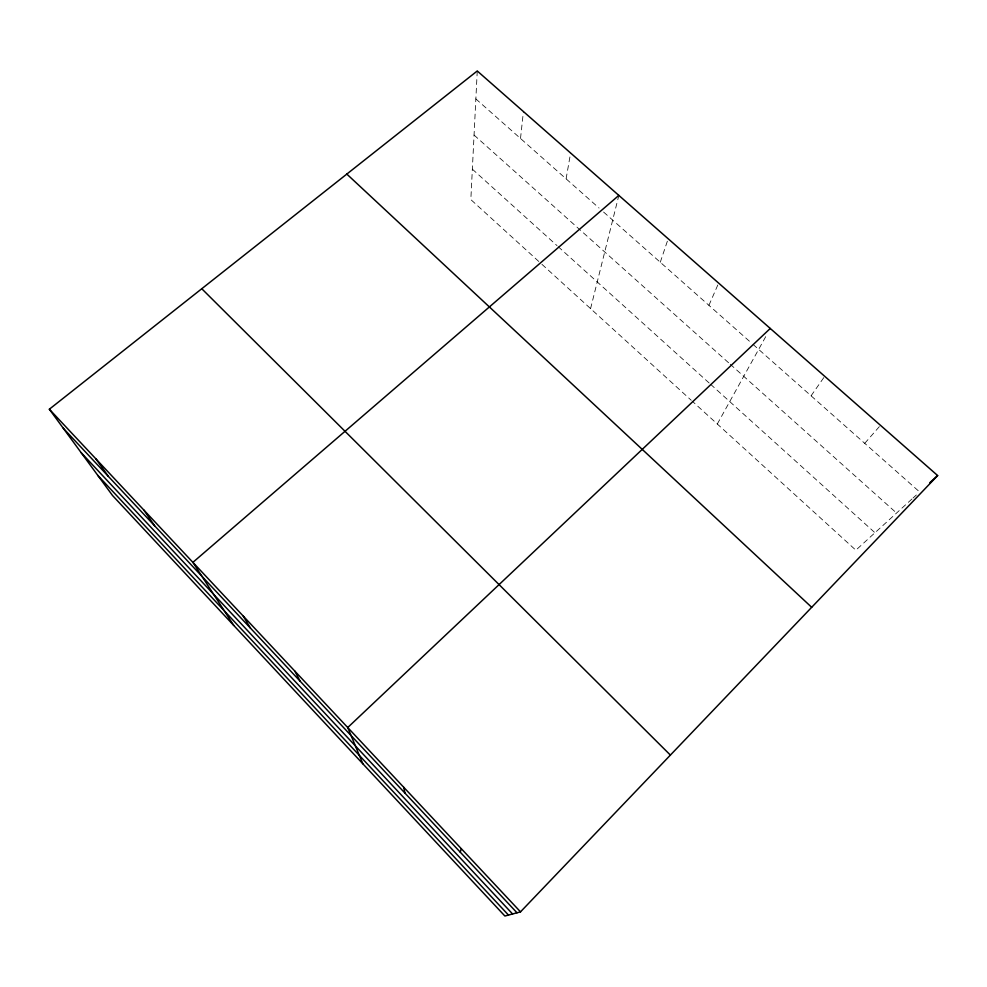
<?xml version="1.0" encoding="UTF-8"?>
<svg xmlns="http://www.w3.org/2000/svg" width="987" height="987" viewBox="0 0 987 987"><rect width="100%" height="100%" fill="white"/><g stroke="black" fill="none" stroke-linecap="round" stroke-linejoin="round"><path stroke-width="0.74" stroke-dasharray="4.93 3.7" d="M477.252 70.978L470.836 199.596L540.79 263.295M520.507 138.464L523.418 111.543M566.094 178.844L570.609 153.01M590.571 308.623L618.491 196.857M660.278 262.258L668.174 238.755M708.925 305.341L718.635 283.096M717.302 424.015L766.64 335M811.08 395.812L824.713 376.306M864.723 443.336L880.49 425.323M911.951 499.003L855.852 550.178L692.38 401.314M913.061 497.991L916.355 494.98M475.857 98.922L599.047 208.035M603.588 212.057L751.884 343.39M753.007 344.389L919.65 491.97M474.056 135.059L729.097 363.216M730.22 364.228L896.566 513.043M472.354 169.172L557.038 245.627M558.148 246.639L709.456 383.277M710.591 384.301L874.963 532.733M541.937 264.331L691.245 400.29"/><path stroke-width="1.48" d="M460.238 852.151L461.324 848.709M520.507 911.852L937.65 475.561L477.252 70.978L49.35 409.223L112.555 495.548L504.888 916.022L520.507 911.852L49.35 409.223M770.267 328.461L347.732 727.53L362.846 763.79M929.779 482.742L937.65 475.561M618.849 195.401L192.897 562.356L233.771 625.462M346.819 174.082L811.696 607.301M201.767 288.735L670.395 755.092M63.279 428.247L517.015 912.79M81.131 452.626L512.586 913.974M97.812 475.401L508.478 915.06M96.023 459.017L108.41 476.437M143.855 510.045L154.626 525.787M243.197 616.011L250.451 628.127M294.792 671.049L300.147 681.203M403.745 787.293L404.954 793.116"/></g></svg>
